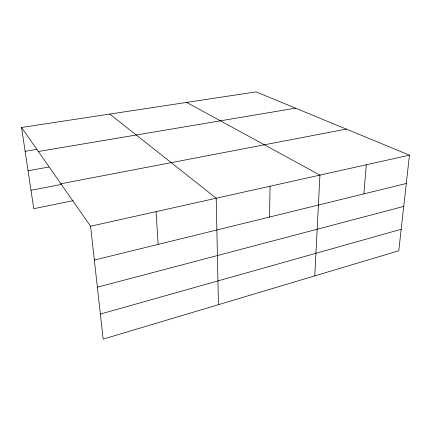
<?xml version="1.0" encoding="UTF-8"?>
<svg xmlns="http://www.w3.org/2000/svg" width="431" height="431" viewBox="0 0 431 431"><rect width="100%" height="100%" fill="white"/><g stroke="black" fill="none" stroke-linecap="round" stroke-linejoin="round"><path stroke-width="0.65" d="M269.537 217.046L270.054 186.235M314.781 275.883L319.937 175.115L186.639 102.406M363.877 193.88L366.28 164.782M409.45 155.16L398.783 250.777L103.149 339.127L90.575 226.237L21.55 127.463L256.068 91.873L409.45 155.16L90.575 226.237M100.358 314.07L401.18 229.27M97.368 287.208L403.734 206.401M94.341 260.06L406.293 183.466M73.119 200.668L33.758 208.696L21.55 127.463M30.989 190.265L61.795 184.349M60.9 183.773L346.303 129.106M28.058 170.762L49.032 166.996M38.348 151.502L295.553 108.165M25.133 151.313L36.931 149.347M109.797 114.07L216.211 198.233L218.436 304.674M156.07 211.643L158.161 244.393"/></g></svg>
